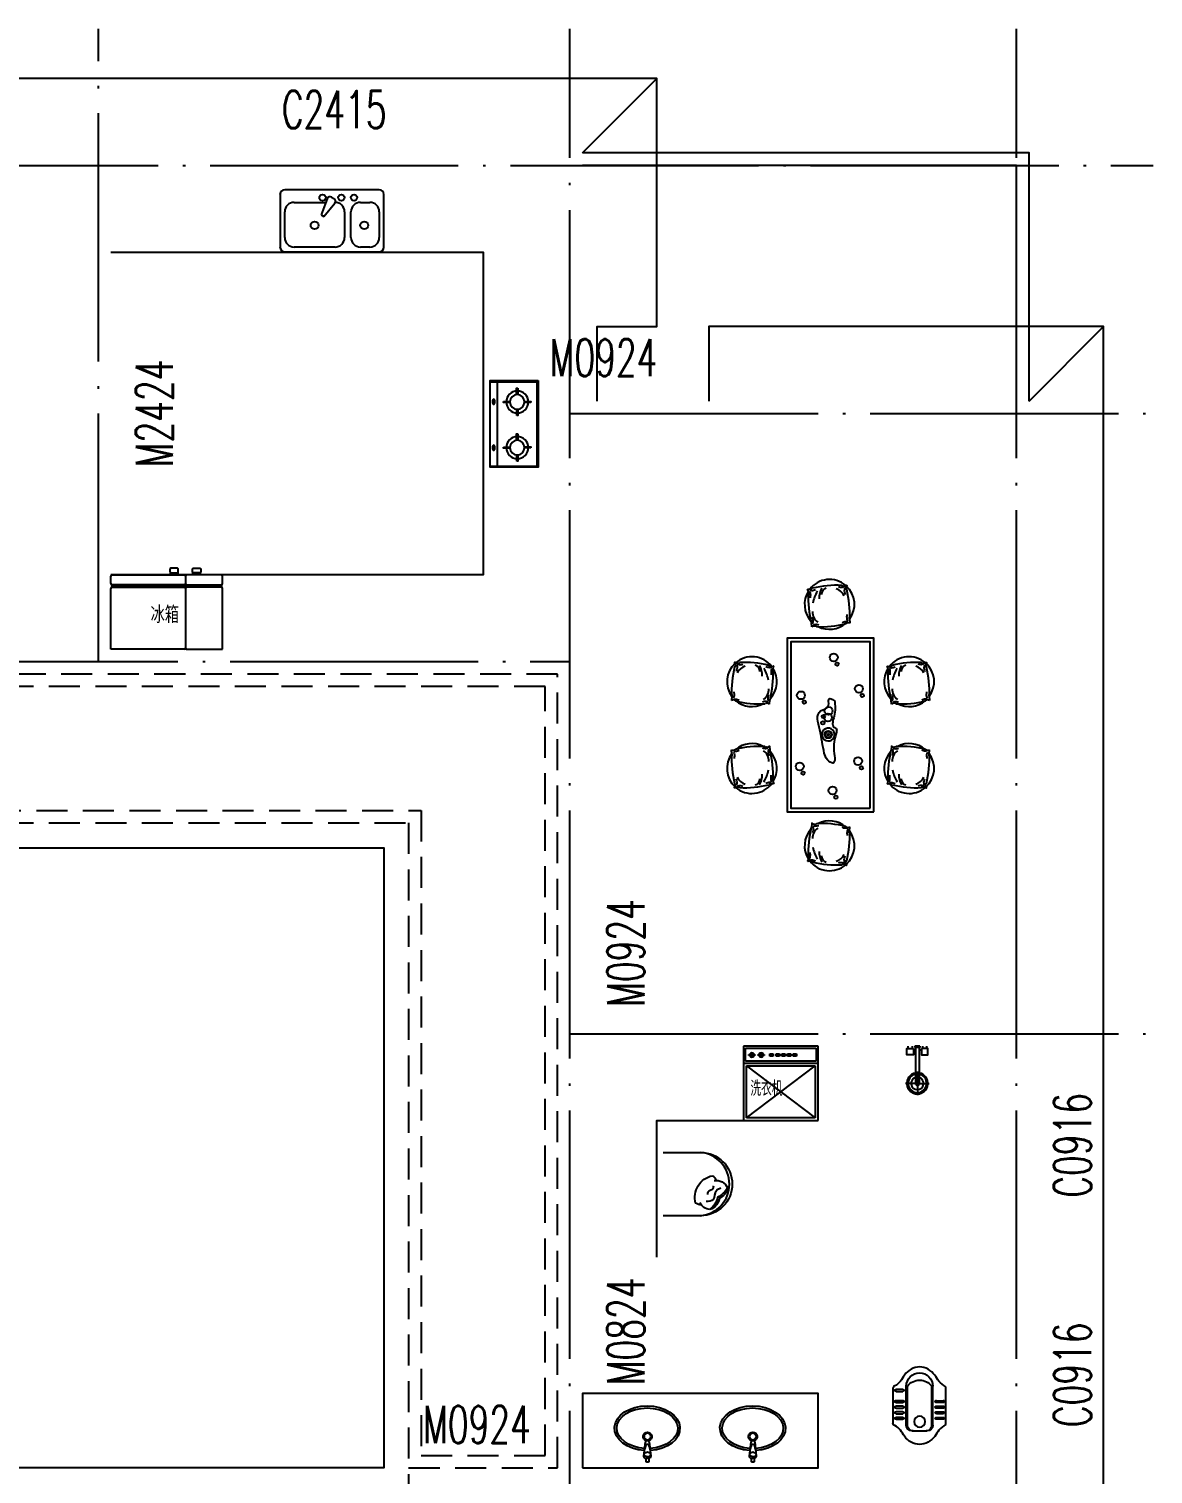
# Model space of a CAD drawing. Extents: x 14112 to 33812, y 15441 to 35841.
# Drawn here: x 24751 to 33812, y 24191 to 35841 of the extents above; entities that cross this region are included whole.
import ezdxf
from ezdxf.enums import TextEntityAlignment as Align

# ---------------------------------------------------------------- set-up
doc = ezdxf.new("R2010")
doc.units = 0
doc.header["$LTSCALE"] = 1000
doc.header["$MEASUREMENT"] = 0
doc.linetypes.add('DOTE', pattern=[2.42, 2, -0.2, 0.02, -0.2])
doc.linetypes.add('HIDDEN', pattern=[0.375, 0.25, -0.125])
for name, color, linetype in [('A-DOTE', 1, 'Continuous'), ('A-GROUND', 2, 'Continuous'), ('A-WALL', 4, 'Continuous'), ('A-WINDOW-TEXT', 7, 'Continuous'), ('A-家具', 254, 'Continuous'), ('A-洁具、厨具', 165, 'Continuous'), ('A-立面看线', 7, 'Continuous')]:
    doc.layers.add(name, color=color, linetype=linetype)
doc.styles.add('_TCH_WINDOW', font='SIMPLEX', dxfattribs={"height": 3.5, "bigfont": 'GBCBIG'})
doc.styles.get("Standard").update_dxf_attribs({"font": 'gbenor.shx', "bigfont": 'gbcbig.shx'})
doc.styles.add('黑体', font='simhei.ttf', dxfattribs={"width": 0.8})

# ---------------------------------------------------------------- blocks, each defined once
blk = doc.blocks.new('*U30')
at = {"color": 0}
for p, q in [((-450, 229), (-450, 290)), ((-440, 300), (140, 300)), ((90, 312), (28, 312)), ((90, 307), (28, 307)), ((150, 290), (150, 229)), ((150, 290), (150, 229)), ((440, 300), (160, 300)), ((210, 312), (273, 312)), ((210, 307), (273, 307)), ((450, 229), (450, 290)), ((-450, -300), (-450, 190)), ((145, 211), (-444, 211)), ((144, 206), (-443, 206)), ((140, 219), (-440, 219)), ((-440, 200), (140, 200)), ((150, 190), (150, -290)), ((150, 190), (150, -290)), ((155, 211), (444, 211)), ((156, 206), (443, 206)), ((160, 219), (440, 219)), ((440, 200), (160, 200)), ((450, -300), (450, 190)), ((140, -300), (-450, -300)), ((160, -300), (450, -300))]:
    blk.add_line(p, q, dxfattribs=at)
for points in [[(82, 353), (36, 353, 0.414214), (26, 343), (26, 326, 0.414214), (36, 316), (82, 316, 0.414214), (92, 326), (92, 343, 0.414214)], [(218, 353), (265, 353, -0.414214), (275, 343), (275, 326, -0.414214), (265, 316), (218, 316, -0.414214), (208, 326), (208, 343, -0.414214)]]:
    blk.add_lwpolyline(points, format="xyb", close=True, dxfattribs=at)
for centre, radius, start, end in [((-440, 290), 10, 90, 180), ((54, 309), 27.4, 157.0604, 198.6544), ((64, 309), 27.4, 341.3456, 22.9396), ((140, 290), 10, 0, 90), ((160, 290), 10, 90, 180), ((236, 309), 27.4, 157.0604, 198.6544), ((246, 309), 27.4, 341.3456, 22.9396), ((440, 290), 10, 0, 90), ((-440, 229), 10, 180, 270), ((-440, 190), 10, 90, 180), ((-430, 209), 13.7, 135.9951, 224.0049), ((140, 229), 10, 270, 0), ((140, 190), 10, 0, 90), ((131, 209), 13.7, 315.728, 44.272), ((160, 229), 10, 180, 270), ((160, 190), 10, 90, 180), ((169, 209), 13.7, 135.728, 224.272), ((440, 229), 10, 270, 0), ((430, 209), 13.7, 315.9951, 44.0049), ((440, 190), 10, 0, 90), ((140, -290), 10, 270, 0), ((160, -290), 10, 180, 270)]:
    blk.add_arc(centre, radius, start, end, dxfattribs=at)
at = {"color": 0, "style": '黑体', "width": 0.7}
blk.add_text('冰箱', height=120, dxfattribs=at).set_placement((-130, -77))
blk = doc.blocks.new('*U32')
at = {"color": 0}
for p, q in [((340, 184), (-340, 184)), ((-340, -194), (-340, 184)), ((340, -194), (340, 184)), ((340, -137), (-340, -137)), ((-210, -163), (-195, -163)), ((-210, -167), (-195, -167)), ((-195, -155), (-195, -155)), ((-195, -163), (-195, -157)), ((-195, -173), (-195, -167)), ((-195, -175), (-195, -175)), ((-191, -155), (-191, -155)), ((-191, -163), (-191, -157)), ((-191, -163), (-175, -163)), ((-191, -167), (-174, -167)), ((-191, -173), (-191, -167)), ((-191, -175), (-191, -175)), ((159, -163), (200, -163)), ((159, -165), (200, -165)), ((159, -165), (200, -165)), ((159, -167), (200, -167)), ((177, -175), (177, -155)), ((179, -175), (179, -155)), ((181, -175), (181, -155))]:
    blk.add_line(p, q, dxfattribs=at)
for points in [[(350, 194), (-350, 194), (-350, -194), (350, -194)], [(-194, 135), (-194, 87), (-185, 87), (-185, 135)], [(173, 135), (173, 87), (182, 87), (182, 135)], [(-300, 21), (-253, 21), (-253, 31), (-300, 31)], [(-81, 29), (-128, 29), (-128, 20), (-81, 20)], [(67, 21), (115, 21), (115, 31), (67, 31)], [(287, 29), (239, 29), (239, 20), (287, 20)], [(-187, -85), (-187, -37), (-196, -37), (-196, -85)], [(181, -85), (181, -37), (172, -37), (172, -85)]]:
    blk.add_lwpolyline(points, close=True, dxfattribs=at)
for centre, radius in [((-191, 25), 89.1), ((-191, 25), 59.1), ((177, 25), 89.1), ((177, 25), 59.1)]:
    blk.add_circle(centre, radius, dxfattribs=at)
for centre in [(-192, -165), (179, -165)]:
    blk.add_ellipse(centre, major_axis=(-20.6, 0), ratio=0.466667, dxfattribs=at)
for points, knots in [([(-195, -157), (-196, -158), (-196, -158), (-199, -158), (-201, -158), (-205, -159), (-206, -160), (-208, -161), (-209, -162), (-210, -162), (-210, -163), (-210, -163)], [4.849937, 4.849937, 4.849937, 4.849937, 4.96011, 4.96011, 5.278154, 5.278154, 5.596197, 5.596197, 5.820437, 5.820437, 5.918287, 5.918287, 5.918287, 5.918287]), ([(-210, -167), (-210, -167), (-210, -167), (-210, -167), (-210, -168), (-209, -168), (-208, -169), (-207, -170), (-205, -170), (-202, -172), (-200, -172), (-197, -172), (-196, -172), (-195, -173)], [6.596587, 6.596587, 6.596587, 6.596587, 6.599871, 6.599871, 6.758213, 6.758213, 6.916556, 6.916556, 7.241139, 7.241139, 7.565721, 7.565721, 7.716432, 7.716432, 7.716432, 7.716432]), ([(-175, -163), (-175, -163), (-175, -162), (-176, -161), (-177, -161), (-178, -160), (-179, -160), (-181, -159), (-183, -158), (-187, -158), (-189, -157), (-191, -157), (-191, -157), (-191, -157)], [9.78973, 9.78973, 9.78973, 9.78973, 9.926221, 9.926221, 10.107693, 10.107693, 10.289165, 10.289165, 10.607209, 10.607209, 10.925252, 10.925252, 10.929627, 10.929627, 10.929627, 10.929627]), ([(-191, -173), (-189, -173), (-187, -172), (-183, -172), (-182, -171), (-179, -170), (-178, -170), (-176, -168), (-175, -168), (-175, -167), (-174, -167), (-174, -167)], [7.91993, 7.91993, 7.91993, 7.91993, 8.214887, 8.214887, 8.539469, 8.539469, 8.801496, 8.801496, 9.01886, 9.01886, 9.11142, 9.11142, 9.11142, 9.11142]), ([(161, -165), (161, -165), (161, -166), (161, -166), (161, -167), (161, -167), (162, -168), (163, -168), (163, -169), (165, -170), (166, -170), (170, -172), (172, -172), (176, -173), (178, -173), (182, -173), (184, -172), (188, -172), (190, -171), (193, -170), (194, -170), (196, -168), (196, -168), (197, -167), (197, -167), (198, -166), (198, -166), (198, -165), (198, -165), (198, -164), (197, -164), (197, -163), (197, -162), (196, -161), (195, -161), (194, -160), (193, -160), (190, -159), (189, -158), (185, -158), (183, -157), (179, -157), (176, -157), (172, -158), (170, -158), (167, -159), (165, -160), (163, -161), (163, -162), (162, -163), (161, -163), (161, -164), (161, -164), (161, -165), (161, -165), (161, -165)], [0, 0, 0, 0, 0.158343, 0.158343, 0.316685, 0.316685, 0.475028, 0.475028, 0.633371, 0.633371, 0.957954, 0.957954, 1.282536, 1.282536, 1.607119, 1.607119, 1.931701, 1.931701, 2.256284, 2.256284, 2.518311, 2.518311, 2.735674, 2.735674, 2.917147, 2.917147, 3.098619, 3.098619, 3.280091, 3.280091, 3.461563, 3.461563, 3.643035, 3.643035, 3.824508, 3.824508, 4.00598, 4.00598, 4.324023, 4.324023, 4.642067, 4.642067, 4.96011, 4.96011, 5.278154, 5.278154, 5.596197, 5.596197, 5.820437, 5.820437, 6.044677, 6.044677, 6.209716, 6.209716, 6.283185, 6.283185, 6.283185, 6.283185])]:
    blk.add_open_spline(points, degree=3, knots=knots, dxfattribs=at)
blk = doc.blocks.new('*U31')
at = {"color": 0, "linetype": 'Continuous'}
for p, q in [((381, 250), (-381, 250)), ((-419, 212), (-419, -212)), ((-305, 148), (-50, 148)), ((-39, 177), (-87, 48)), ((-65, 35), (22, 141)), ((-3, 190), (15, 180)), ((229, 148), (305, 148)), ((419, -212), (419, 212)), ((-381, -136), (-381, 72)), ((-87, 48), (-65, 35)), ((102, 72), (102, -136)), ((152, -136), (152, 72)), ((381, 72), (381, -136)), ((25, -212), (-305, -212)), ((305, -212), (229, -212)), ((-381, -250), (381, -250))]:
    blk.add_line(p, q, dxfattribs=at)
for centre, radius in [((-76, 186), 25.4), ((76, 186), 25.4), ((178, 186), 25.4), ((-140, -37), 31.8), ((260, -37), 31.8)]:
    blk.add_circle(centre, radius, dxfattribs=at)
for centre, radius, start, end in [((-381, 212), 38.1, 90, 180), ((381, 212), 38.1, 0, 90), ((-305, 72), 76.2, 90, 180), ((-15, 168), 25.4, 60, 159.4623), ((3, 158), 25.4, 320.5377, 60), ((25, 72), 76.2, 0, 90), ((229, 72), 76.2, 90, 180), ((305, 72), 76.2, 0, 90), ((-381, -212), 38.1, 180, 270), ((-305, -136), 76.2, 180, 270), ((25, -136), 76.2, 270, 0), ((229, -136), 76.2, 180, 270), ((305, -136), 76.2, 270, 0), ((381, -212), 38.1, 270, 0)]:
    blk.add_arc(centre, radius, start, end, dxfattribs=at)
blk = doc.blocks.new('*U36')
at = {"color": 0, "linetype": 'ByBlock', "ltscale": 15}
for points in [[(-503, 732), (-503, 733)], [(-234, 795), (-199, 799)], [(-195, 763), (-195, 762)], [(195, 763), (195, 762)], [(234, 795), (199, 799)], [(503, 732), (503, 733)], [(-169, 491), (-169, 491), (-204, 488)], [(169, 491), (169, 491), (204, 488)], [(-791, 151), (-791, 151), (-827, 154)], [(791, 151), (791, 151), (827, 154)], [(-1125, -90), (-1125, -91)], [(1125, -90), (1125, -91)], [(-857, -153), (-821, -157)], [(-818, -121), (-818, -120)], [(818, -121), (818, -120)], [(857, -153), (821, -157)], [(-169, -491), (-169, -491), (-204, -488)], [(169, -491), (169, -491), (204, -488)], [(-503, -732), (-503, -733)], [(-234, -795), (-199, -799)], [(-195, -763), (-195, -762)], [(195, -763), (195, -762)], [(234, -795), (199, -799)], [(503, -732), (503, -733)]]:
    blk.add_lwpolyline(points, dxfattribs=at)
at = {"color": 0, "linetype": 'Continuous'}
for points in [[(-700, -350), (700, -350), (700, 350), (-700, 350)], [(-670, -320), (670, -320), (670, 320), (-670, 320)]]:
    blk.add_lwpolyline(points, close=True, dxfattribs=at)
at = {"color": 0, "linetype": 'ByBlock', "ltscale": 15}
for centre, radius in [((-387, 221), 13.5), ((-333, 248), 32.2), ((240, 239), 32.2), ((186, 212), 13.5), ((-527, -17), 32.2), ((-76, 19), 30.3), ((-76, 19), 26), ((-76, 19), 23.4), ((-76, 19), 6.06), ((18, 62), 13.5), ((62, 21), 32.2), ((69, 57), 13.5), ((114, 16), 32.2), ((546, -26), 32.2), ((-581, -44), 13.5), ((492, -53), 13.5), ((-290, -222), 32.2), ((293, -229), 32.2), ((-345, -249), 13.5), ((239, -256), 13.5)]:
    blk.add_circle(centre, radius, dxfattribs=at)
at = {"color": 0, "ltscale": 120}
for centre, start, end in [((-350, 634), 53.3334, 137.5618), ((350, 634), 42.4382, 126.6666), ((-350, 634), 139.6082, 232.578), ((-350, 634), 332.6405, 40.6948), ((350, 634), 139.3052, 207.3595), ((350, 634), 307.422, 40.3918), ((-350, 634), 237.6262, 311.9099), ((350, 634), 228.0901, 302.3738), ((-973, 8), 127.422, 220.3918), ((-973, 8), 48.0901, 122.3738), ((973, 8), 57.6262, 131.9099), ((973, 8), 319.6082, 52.578), ((-973, 8), 319.3052, 27.3595), ((973, 8), 152.6405, 220.6948), ((-973, 8), 222.4382, 306.6666), ((973, 8), 233.3334, 317.5618), ((-350, -634), 48.0901, 122.3738), ((350, -634), 57.6262, 131.9099), ((-350, -634), 127.422, 220.3918), ((-350, -634), 319.3052, 27.3595), ((350, -634), 152.6405, 220.6948), ((350, -634), 319.6082, 52.578), ((-350, -634), 222.4382, 306.6666), ((350, -634), 233.3334, 317.5618)]:
    blk.add_arc(centre, 201, start, end, dxfattribs=at)
at = {"color": 0, "linetype": 'ByBlock', "ltscale": 15}
for centre, radius, start, end in [((-532, 748), 32.8, 331.1613, 39.9508), ((235, 686), 740, 176.3631, 194.749), ((-376, 659), 103, 115.5209, 163.9239), ((-281, 57), 740, 86.3631, 104.749), ((-170, 783), 32.8, 151.1613, 219.9508), ((-911, 575), 740, 356.3631, 14.749), ((911, 575), 740, 165.251, 183.6369), ((170, 783), 32.8, 320.0492, 28.8387), ((281, 57), 740, 75.251, 93.6369), ((376, 659), 103, 16.0761, 64.4791), ((-235, 686), 740, 345.251, 3.6369), ((532, 748), 32.8, 140.0492, 208.8387), ((-435, 618), 48.4, 194.0472, 273.7214), ((435, 618), 48.4, 266.2786, 345.9528), ((-402, 697), 147, 237.407, 272.7549), ((-505, 477), 32.8, 331.1613, 39.9508), ((-301, 799), 305, 239.426, 258.5985), ((-393, 1203), 740, 266.3631, 284.749), ((-292, 603), 106, 269.5416, 322.8842), ((-144, 512), 32.8, 151.1613, 219.9508), ((144, 512), 32.8, 320.0492, 28.8387), ((393, 1203), 740, 255.251, 273.6369), ((292, 603), 106, 217.1158, 270.4584), ((301, 799), 305, 281.4015, 300.574), ((402, 697), 147, 267.2451, 302.593), ((505, 477), 32.8, 140.0492, 208.8387), ((-387, -44), 740, 165.251, 183.6369), ((-1128, 165), 32.8, 320.0492, 28.8387), ((-924, -157), 305, 101.4015, 120.574), ((-1015, -561), 740, 75.251, 93.6369), ((-914, 39), 106, 37.1158, 90.4584), ((-766, 130), 32.8, 140.0492, 208.8387), ((766, 130), 32.8, 331.1613, 39.9508), ((1015, -561), 740, 86.3631, 104.749), ((914, 39), 106, 89.5416, 142.8842), ((924, -157), 305, 59.426, 78.5985), ((1128, 165), 32.8, 151.1613, 219.9508), ((387, -44), 740, 356.3631, 14.749), ((-1025, -55), 147, 87.2451, 122.593), ((-1057, 24), 48.4, 86.2786, 165.9528), ((-1533, 67), 740, 345.251, 3.6369), ((-76, 19), 52, 160.5618, 5.2841), ((-76, 19), 52, 5.2841, 160.5618), ((1533, 67), 740, 176.3631, 194.749), ((1025, -55), 147, 57.407, 92.7549), ((1057, 24), 48.4, 14.0472, 93.7214), ((-1154, -106), 32.8, 320.0492, 28.8387), ((-999, -17), 103, 196.0761, 244.4791), ((999, -17), 103, 295.5209, 343.9239), ((1154, -106), 32.8, 151.1613, 219.9508), ((-904, 585), 740, 255.251, 273.6369), ((-792, -141), 32.8, 140.0492, 208.8387), ((792, -141), 32.8, 331.1613, 39.9508), ((904, 585), 740, 266.3631, 284.749), ((-505, -477), 32.8, 320.0492, 28.8387), ((-393, -1203), 740, 75.251, 93.6369), ((393, -1203), 740, 86.3631, 104.749), ((505, -477), 32.8, 151.1613, 219.9508), ((235, -686), 740, 165.251, 183.6369), ((-435, -618), 48.4, 86.2786, 165.9528), ((-402, -697), 147, 87.2451, 122.593), ((-301, -799), 305, 101.4015, 120.574), ((-292, -603), 106, 37.1158, 90.4584), ((-911, -575), 740, 345.251, 3.6369), ((-144, -512), 32.8, 140.0492, 208.8387), ((144, -512), 32.8, 331.1613, 39.9508), ((911, -575), 740, 176.3631, 194.749), ((292, -603), 106, 89.5416, 142.8842), ((301, -799), 305, 59.426, 78.5985), ((402, -697), 147, 57.407, 92.7549), ((435, -618), 48.4, 14.0472, 93.7214), ((-235, -686), 740, 356.3631, 14.749), ((-376, -659), 103, 196.0761, 244.4791), ((376, -659), 103, 295.5209, 343.9239), ((-532, -748), 32.8, 320.0492, 28.8387), ((-281, -57), 740, 255.251, 273.6369), ((-170, -783), 32.8, 140.0492, 208.8387), ((170, -783), 32.8, 331.1613, 39.9508), ((281, -57), 740, 266.3631, 284.749), ((532, -748), 32.8, 151.1613, 219.9508)]:
    blk.add_arc(centre, radius, start, end, dxfattribs=at)
for points, knots in [([(-506, 769), (-506, 771), (-505, 777), (-491, 760), (-479, 767), (-470, 772)], [0, 0, 0, 0, 8.024829, 21.050859, 61.733421, 61.733421, 61.733421, 61.733421]), ([(-493, 751), (-491, 746), (-485, 732), (-488, 717), (-491, 707)], [0, 0, 0, 0, 20.199903, 65.117816, 65.117816, 65.117816, 65.117816]), ([(-484, 757), (-479, 756), (-462, 750), (-445, 756), (-432, 761)], [0, 0, 0, 0, 20.94518, 77.547913, 77.547913, 77.547913, 77.547913]), ([(-217, 783), (-221, 781), (-237, 772), (-256, 775), (-269, 777)], [0, 0, 0, 0, 20.94518, 77.547913, 77.547913, 77.547913, 77.547913]), ([(-207, 778), (-208, 774), (-212, 759), (-205, 745), (-201, 735)], [0, 0, 0, 0, 20.199903, 65.117816, 65.117816, 65.117816, 65.117816]), ([(207, 778), (208, 774), (212, 759), (205, 745), (201, 735)], [0, 0, 0, 0, 20.199903, 65.117816, 65.117816, 65.117816, 65.117816]), ([(217, 783), (221, 781), (237, 772), (256, 775), (269, 777)], [0, 0, 0, 0, 20.94518, 77.547913, 77.547913, 77.547913, 77.547913]), ([(484, 757), (479, 756), (462, 750), (445, 756), (432, 761)], [0, 0, 0, 0, 20.94518, 77.547913, 77.547913, 77.547913, 77.547913]), ([(506, 769), (506, 771), (505, 777), (491, 760), (479, 767), (470, 772)], [0, 0, 0, 0, 8.024829, 21.050859, 61.733421, 61.733421, 61.733421, 61.733421]), ([(493, 751), (491, 746), (485, 732), (488, 717), (491, 707)], [0, 0, 0, 0, 20.199903, 65.117816, 65.117816, 65.117816, 65.117816]), ([(-440, 465), (-447, 466), (-458, 468), (-470, 454), (-475, 459), (-476, 461)], [0, 0, 0, 0, 30.857349, 48.406165, 58.315689, 58.315689, 58.315689, 58.315689]), ([(-466, 477), (-464, 481), (-461, 496), (-467, 510), (-471, 520)], [0, 0, 0, 0, 20.199903, 65.117816, 65.117816, 65.117816, 65.117816]), ([(-456, 471), (-452, 474), (-436, 482), (-417, 479), (-404, 477)], [0, 0, 0, 0, 20.94518, 77.547913, 77.547913, 77.547913, 77.547913]), ([(-194, 498), (-199, 500), (-216, 506), (-234, 500), (-247, 496)], [0, 0, 0, 0, 20.94518, 77.547913, 77.547913, 77.547913, 77.547913]), ([(-186, 505), (-187, 509), (-193, 523), (-189, 538), (-186, 548)], [0, 0, 0, 0, 20.199903, 65.117816, 65.117816, 65.117816, 65.117816]), ([(186, 505), (187, 509), (193, 523), (189, 538), (186, 548)], [0, 0, 0, 0, 20.199903, 65.117816, 65.117816, 65.117816, 65.117816]), ([(194, 498), (199, 500), (216, 506), (234, 500), (247, 496)], [0, 0, 0, 0, 20.94518, 77.547913, 77.547913, 77.547913, 77.547913]), ([(456, 471), (452, 474), (436, 482), (417, 479), (404, 477)], [0, 0, 0, 0, 20.94518, 77.547913, 77.547913, 77.547913, 77.547913]), ([(440, 465), (447, 466), (458, 468), (470, 454), (475, 459), (476, 461)], [0, 0, 0, 0, 30.857349, 48.406165, 58.315689, 58.315689, 58.315689, 58.315689]), ([(466, 477), (464, 481), (461, 496), (467, 510), (471, 520)], [0, 0, 0, 0, 20.199903, 65.117816, 65.117816, 65.117816, 65.117816]), ([(-1062, 177), (-1069, 176), (-1081, 174), (-1092, 188), (-1097, 183), (-1099, 181)], [0, 0, 0, 0, 30.857349, 48.406165, 58.315689, 58.315689, 58.315689, 58.315689]), ([(-1088, 166), (-1087, 161), (-1083, 146), (-1089, 132), (-1094, 122)], [0, 0, 0, 0, 20.199903, 65.117816, 65.117816, 65.117816, 65.117816]), ([(-1078, 171), (-1074, 168), (-1058, 160), (-1040, 163), (-1026, 165)], [0, 0, 0, 0, 20.94518, 77.547913, 77.547913, 77.547913, 77.547913]), ([(-817, 144), (-821, 142), (-838, 136), (-856, 142), (-869, 146)], [0, 0, 0, 0, 20.94518, 77.547913, 77.547913, 77.547913, 77.547913]), ([(-808, 137), (-810, 133), (-815, 119), (-811, 104), (-809, 94)], [0, 0, 0, 0, 20.199903, 65.117816, 65.117816, 65.117816, 65.117816]), ([(808, 137), (810, 133), (815, 119), (811, 104), (809, 94)], [0, 0, 0, 0, 20.199903, 65.117816, 65.117816, 65.117816, 65.117816]), ([(817, 144), (821, 142), (838, 136), (856, 142), (869, 146)], [0, 0, 0, 0, 20.94518, 77.547913, 77.547913, 77.547913, 77.547913]), ([(1078, 171), (1074, 168), (1058, 160), (1040, 163), (1026, 165)], [0, 0, 0, 0, 20.94518, 77.547913, 77.547913, 77.547913, 77.547913]), ([(1062, 177), (1069, 176), (1081, 174), (1092, 188), (1097, 183), (1099, 181)], [0, 0, 0, 0, 30.857349, 48.406165, 58.315689, 58.315689, 58.315689, 58.315689]), ([(1088, 166), (1087, 161), (1083, 146), (1089, 132), (1094, 122)], [0, 0, 0, 0, 20.199903, 65.117816, 65.117816, 65.117816, 65.117816]), ([(-1115, -109), (-1113, -104), (-1107, -90), (-1111, -75), (-1113, -65)], [0, 0, 0, 0, 20.199903, 65.117816, 65.117816, 65.117816, 65.117816]), ([(-1106, -115), (-1102, -114), (-1085, -108), (-1067, -114), (-1054, -119)], [0, 0, 0, 0, 20.94518, 77.547913, 77.547913, 77.547913, 77.547913]), ([(-830, -136), (-831, -132), (-834, -117), (-828, -103), (-823, -93)], [0, 0, 0, 0, 20.199903, 65.117816, 65.117816, 65.117816, 65.117816]), ([(830, -136), (831, -132), (834, -117), (828, -103), (823, -93)], [0, 0, 0, 0, 20.199903, 65.117816, 65.117816, 65.117816, 65.117816]), ([(1106, -115), (1102, -114), (1085, -108), (1067, -114), (1054, -119)], [0, 0, 0, 0, 20.94518, 77.547913, 77.547913, 77.547913, 77.547913]), ([(1115, -109), (1113, -104), (1107, -90), (1111, -75), (1113, -65)], [0, 0, 0, 0, 20.199903, 65.117816, 65.117816, 65.117816, 65.117816]), ([(-1129, -127), (-1128, -129), (-1127, -135), (-1114, -117), (-1101, -125), (-1092, -130)], [0, 0, 0, 0, 8.024829, 21.050859, 61.733421, 61.733421, 61.733421, 61.733421]), ([(-840, -141), (-844, -139), (-860, -130), (-878, -133), (-891, -134)], [0, 0, 0, 0, 20.94518, 77.547913, 77.547913, 77.547913, 77.547913]), ([(840, -141), (844, -139), (860, -130), (878, -133), (891, -134)], [0, 0, 0, 0, 20.94518, 77.547913, 77.547913, 77.547913, 77.547913]), ([(1129, -127), (1128, -129), (1127, -135), (1114, -117), (1101, -125), (1092, -130)], [0, 0, 0, 0, 8.024829, 21.050859, 61.733421, 61.733421, 61.733421, 61.733421]), ([(-440, -465), (-447, -466), (-458, -468), (-470, -454), (-475, -459), (-476, -461)], [0, 0, 0, 0, 30.857349, 48.406165, 58.315689, 58.315689, 58.315689, 58.315689]), ([(440, -465), (447, -466), (458, -468), (470, -454), (475, -459), (476, -461)], [0, 0, 0, 0, 30.857349, 48.406165, 58.315689, 58.315689, 58.315689, 58.315689]), ([(-466, -477), (-464, -481), (-461, -496), (-467, -510), (-471, -520)], [0, 0, 0, 0, 20.199903, 65.117816, 65.117816, 65.117816, 65.117816]), ([(-456, -471), (-452, -474), (-436, -482), (-417, -479), (-404, -477)], [0, 0, 0, 0, 20.94518, 77.547913, 77.547913, 77.547913, 77.547913]), ([(-194, -498), (-199, -500), (-216, -506), (-234, -500), (-247, -496)], [0, 0, 0, 0, 20.94518, 77.547913, 77.547913, 77.547913, 77.547913]), ([(-186, -505), (-187, -509), (-193, -523), (-189, -538), (-186, -548)], [0, 0, 0, 0, 20.199903, 65.117816, 65.117816, 65.117816, 65.117816]), ([(186, -505), (187, -509), (193, -523), (189, -538), (186, -548)], [0, 0, 0, 0, 20.199903, 65.117816, 65.117816, 65.117816, 65.117816]), ([(194, -498), (199, -500), (216, -506), (234, -500), (247, -496)], [0, 0, 0, 0, 20.94518, 77.547913, 77.547913, 77.547913, 77.547913]), ([(456, -471), (452, -474), (436, -482), (417, -479), (404, -477)], [0, 0, 0, 0, 20.94518, 77.547913, 77.547913, 77.547913, 77.547913]), ([(466, -477), (464, -481), (461, -496), (467, -510), (471, -520)], [0, 0, 0, 0, 20.199903, 65.117816, 65.117816, 65.117816, 65.117816]), ([(-506, -769), (-506, -771), (-505, -777), (-491, -760), (-479, -767), (-470, -772)], [0, 0, 0, 0, 8.024829, 21.050859, 61.733421, 61.733421, 61.733421, 61.733421]), ([(-493, -751), (-491, -746), (-485, -732), (-488, -717), (-491, -707)], [0, 0, 0, 0, 20.199903, 65.117816, 65.117816, 65.117816, 65.117816]), ([(-484, -757), (-479, -756), (-462, -750), (-445, -756), (-432, -761)], [0, 0, 0, 0, 20.94518, 77.547913, 77.547913, 77.547913, 77.547913]), ([(-217, -783), (-221, -781), (-237, -772), (-256, -775), (-269, -777)], [0, 0, 0, 0, 20.94518, 77.547913, 77.547913, 77.547913, 77.547913]), ([(-207, -778), (-208, -774), (-212, -759), (-205, -745), (-201, -735)], [0, 0, 0, 0, 20.199903, 65.117816, 65.117816, 65.117816, 65.117816]), ([(207, -778), (208, -774), (212, -759), (205, -745), (201, -735)], [0, 0, 0, 0, 20.199903, 65.117816, 65.117816, 65.117816, 65.117816]), ([(217, -783), (221, -781), (237, -772), (256, -775), (269, -777)], [0, 0, 0, 0, 20.94518, 77.547913, 77.547913, 77.547913, 77.547913]), ([(484, -757), (479, -756), (462, -750), (445, -756), (432, -761)], [0, 0, 0, 0, 20.94518, 77.547913, 77.547913, 77.547913, 77.547913]), ([(506, -769), (506, -771), (505, -777), (491, -760), (479, -767), (470, -772)], [0, 0, 0, 0, 8.024829, 21.050859, 61.733421, 61.733421, 61.733421, 61.733421]), ([(493, -751), (491, -746), (485, -732), (488, -717), (491, -707)], [0, 0, 0, 0, 20.199903, 65.117816, 65.117816, 65.117816, 65.117816])]:
    blk.add_open_spline(points, degree=3, knots=knots, dxfattribs=at)
blk.add_spline([(198, -33), (71, -29), (-16, -28), (-33, -48), (-58, -47), (-120, -33), (-190, -26), (-306, -20), (-280, 25), (-226, 50), (-37, 87), (114, 80), (159, 15), (212, 12), (201, -25), (189, -36)], degree=3, dxfattribs=at)
blk = doc.blocks.new('海龙工具_洗盆')
at = {"color": 0}
blk.add_lwpolyline([(10, -35), (10, -4, 0.376297), (-11, -4), (-11, -34, -0.272573)], format="xyb", close=True, dxfattribs=at)
for points in [[(-11, -27, 0.271653), (-29, -49), (-15, -165, 0.760816), (14, -165), (27, -49, 0.255599), (10, -28)], [(26, -62, 0.726092), (-27, -63)], [(-24, -94, 0.023079), (-8, -143, 0.427088), (7, -143, 0.023079), (22, -94)]]:
    blk.add_lwpolyline(points, format="xyb", dxfattribs=at)
blk.add_lwpolyline([(24, -71), (-1, -80), (-26, -71)], dxfattribs=at)
blk.add_circle((-1, -207), 27, dxfattribs=at)
blk.add_arc((-1, -207), 35.6, 105.7254, 73.6041, dxfattribs=at)
for major_axis, ratio, start_param, end_param in [((-264, -1), 0.685587, -1.488972, 4.621616), ((246, 1), 0.663308, 1.649511, 7.763959)]:
    blk.add_ellipse((-2, -274), major_axis=major_axis, ratio=ratio, start_param=start_param, end_param=end_param, dxfattribs=at)
blk = doc.blocks.new('*U68')
at = {"color": 0}
blk.add_lwpolyline([(0, 0), (1900, 0), (1900, -600), (0, -600)], close=True, dxfattribs=at)
for p in [(525, -46), (1375, -46)]:
    blk.add_blockref('海龙工具_洗盆', p, dxfattribs=at)
blk = doc.blocks.new('*U69')
at = {"color": 0}
for p, q in [((-300, 369), (-300, -232)), ((300, 369), (-300, 369)), ((-284, 248), (-284, 353)), ((-284, 353), (284, 353)), ((284, 353), (284, 248)), ((300, -232), (300, 369)), ((284, 248), (-284, 248)), ((-257, 292), (-257, 302)), ((-257, 302), (-210, 302)), ((-210, 292), (-257, 292)), ((-210, 302), (-210, 292)), ((-183, 292), (-183, 302)), ((-183, 302), (-136, 302)), ((-136, 292), (-183, 292)), ((-136, 302), (-136, 292)), ((-88, 288), (-88, 306)), ((-88, 306), (-61, 306)), ((-61, 288), (-88, 288)), ((-61, 306), (-61, 288)), ((-38, 288), (-38, 306)), ((-38, 306), (-11, 306)), ((-11, 288), (-38, 288)), ((-11, 306), (-11, 288)), ((7, 288), (7, 306)), ((7, 306), (34, 306)), ((34, 288), (7, 288)), ((34, 306), (34, 288)), ((52, 288), (52, 306)), ((52, 306), (79, 306)), ((79, 288), (52, 288)), ((79, 306), (79, 288)), ((99, 288), (99, 306)), ((99, 306), (126, 306)), ((126, 288), (99, 288)), ((126, 306), (126, 288)), ((-300, 232), (300, 232)), ((-277, 210), (277, 210)), ((-277, -210), (277, 210)), ((-277, 210), (277, -210)), ((-277, -210), (-277, 210)), ((277, 210), (277, -210)), ((-300, -232), (300, -232)), ((277, -210), (-277, -210))]:
    blk.add_line(p, q, dxfattribs=at)
for centre, start, end in [((-233, 297), 17.42, 162.58), ((-233, 297), 195.5721, 344.4279), ((-159, 297), 17.42, 162.58), ((-159, 297), 195.5721, 344.4279)]:
    blk.add_arc(centre, 17.4, start, end, dxfattribs=at)
blk.add_text('洗衣机', height=120, dxfattribs=at).set_placement((-246, -33))
blk = doc.blocks.new('*U70')
at = {"color": 0, "linetype": 'Continuous'}
blk.add_lwpolyline([(-267, 318), (-267, 619, -1), (243, 619), (243, 318)], format="xyb", dxfattribs=at)
blk.add_arc((-12, 595), 256, 5.4586, 174.5414, dxfattribs=at)
at = {"color": 0, "extrusion": (0, 0, -1)}
for centre, major_axis, start_param, end_param in [((56, 746), (69.1, -69.1), 2.170135, 3.540916), ((-2, 724), (-81.1, -81.1), 2.540982, 3.519172), ((-18, 675), (-51.9, -51.9), 1.368059, 2.02427), ((97, 753), (-128, -128), -1.037469, 0.573364), ((87, 660), (-78.1, -78.1), 2.435498, 3.625733), ((108, 695), (59.8, -59.8), 5.521851, 6.710867), ((53, 634), (74.2, -74.2), 5.568502, 6.052223)]:
    blk.add_ellipse(centre, major_axis=major_axis, ratio=1, start_param=start_param, end_param=end_param, dxfattribs=at)
at = {"color": 0, "linetype": 'Continuous', "ltscale": 3000, "extrusion": (0, 0, -1)}
for centre, major_axis, start_param, end_param in [((-76, 672), (134, -134), 4.450749, 5.037426), ((72, 615), (101, -101), 4.081289, 4.922055)]:
    blk.add_ellipse(centre, major_axis=major_axis, ratio=1, start_param=start_param, end_param=end_param, dxfattribs=at)
at = {"color": 0, "linetype": 'Continuous', "ltscale": 3000}
for points, knots in [([(3, 722), (13, 721), (38, 718), (42, 676), (65, 674), (72, 674)], [0, 0, 0, 0, 40.128513, 107.093014, 136.921512, 136.921512, 136.921512, 136.921512]), ([(22, 783), (27, 769), (40, 729), (123, 736), (127, 686), (129, 663)], [0, 0, 0, 0, 63.901092, 178.479302, 266.758183, 266.758183, 266.758183, 266.758183])]:
    blk.add_open_spline(points, degree=3, knots=knots, dxfattribs=at)
blk = doc.blocks.new('*U45')
at = {"color": 0, "ltscale": 3}
for p, q in [((269, 568), (269, 874)), ((373, 563), (373, 878)), ((382, 563), (382, 878)), ((578, 563), (578, 878)), ((587, 563), (587, 878)), ((616, 851), (669, 851)), ((669, 836), (616, 836)), ((695, 862), (695, 579)), ((344, 761), (291, 761)), ((291, 746), (344, 746)), ((344, 716), (291, 716)), ((291, 701), (344, 701)), ((616, 761), (669, 761)), ((669, 746), (616, 746)), ((616, 716), (669, 716)), ((669, 701), (616, 701)), ((344, 671), (291, 671)), ((291, 656), (344, 656)), ((344, 626), (291, 626)), ((291, 611), (344, 611)), ((616, 671), (669, 671)), ((669, 656), (616, 656)), ((616, 626), (669, 626)), ((669, 611), (616, 611)), ((542, 518), (418, 518))]:
    blk.add_line(p, q, dxfattribs=at)
blk.add_circle((480, 592), 44.6, dxfattribs=at)
for centre, radius, start, end in [((480, 878), 107, 0, 180), ((480, 805), 122, 36.6792, 143.3208), ((614, 844), 7.9, 73.7392, 286.2608), ((672, 844), 7.9, 253.7392, 106.2608), ((288, 754), 7.9, 73.7392, 286.2608), ((288, 709), 7.9, 73.7392, 286.2608), ((346, 754), 7.9, 253.7392, 106.2608), ((346, 709), 7.9, 253.7392, 106.2608), ((614, 754), 7.9, 73.7392, 286.2608), ((614, 709), 7.9, 73.7392, 286.2608), ((672, 754), 7.9, 253.7392, 106.2608), ((672, 709), 7.9, 253.7392, 106.2608), ((288, 664), 7.9, 73.7392, 286.2608), ((288, 619), 7.9, 73.7392, 286.2608), ((346, 664), 7.9, 253.7392, 106.2608), ((346, 619), 7.9, 253.7392, 106.2608), ((614, 664), 7.9, 73.7392, 286.2608), ((614, 619), 7.9, 73.7392, 286.2608), ((672, 664), 7.9, 253.7392, 106.2608), ((672, 619), 7.9, 253.7392, 106.2608), ((418, 563), 45, 180, 270), ((427, 563), 45, 180, 270), ((533, 563), 45, 270, 0), ((542, 563), 45, 270, 0)]:
    blk.add_arc(centre, radius, start, end, dxfattribs=at)
for points in [[(269, 874), (289, 887), (327, 911), (357, 973), (409, 1020), (480, 1039), (552, 1020), (602, 973), (632, 916), (664, 885), (693, 875), (695, 866), (695, 862)], [(269, 568), (289, 554), (327, 530), (357, 468), (409, 422), (480, 403), (552, 421), (602, 469), (632, 525), (664, 556), (693, 566), (695, 575), (695, 579)]]:
    blk.add_open_spline(points, degree=3, knots=[0, 0, 0, 0, 71.715686, 131.295623, 202.140786, 272.985949, 343.831112, 414.676275, 474.256212, 533.836148, 546.128646, 558.421144, 558.421144, 558.421144, 558.421144], dxfattribs=at)
blk = doc.blocks.new('A$C4C12256C')
at = {"color": 0}
for p, q in [((-300, 5, 0), (-300, 95, 0)), ((-300, 2, 0), (-300, -3, 0)), ((-305, 0, 0), (-395, 0, 0)), ((-303, 0, 0), (-298, 0, 0)), ((-300, -5, 0), (-300, -95, 0)), ((-295, 0, 0), (-205, 0, 0))]:
    blk.add_line(p, q, dxfattribs=at)
at = {"color": 0, "linetype": 'Continuous'}
for p, q in [((-10, 15), (-300, 15, 0)), ((-30, 32, 0), (-30, 15, 0)), ((-30, 32, 0), (-30, 15, 0)), ((0, 20), (-10, 20)), ((-10, -20), (-10, 20)), ((-5, -20), (-5, 20)), ((0, -20), (0, 20)), ((-10, -15), (-300, -15, 0)), ((-30, -15, 0), (-30, -32, 0)), ((-30, -15, 0), (-30, -32, 0)), ((0, -20), (-10, -20))]:
    blk.add_line(p, q, dxfattribs=at)
at = {"color": 0, "linetype": 'Continuous', "elevation": 0}
for points in [[(-18, 32), (-69, 32), (-69, 85), (-18, 85)], [(-18, -32), (-69, -32), (-69, -85), (-18, -85)]]:
    blk.add_lwpolyline(points, close=True, dxfattribs=at)
for points in [[(-18, 75), (0, 75)], [(0, 42), (-18, 42)], [(0, -42), (-18, -42)], [(-18, -75), (0, -75)]]:
    blk.add_lwpolyline(points, dxfattribs=at)
at = {"color": 0, "linetype": 'Continuous'}
blk.add_arc((-300, 0, 0), 85, 11.537, 348.463, dxfattribs=at)
at = {"color": 0}
for radius, start, end in [(75, 11.537, 348.463), (50, 17.4576, 342.5424), (15, 90, 270)]:
    blk.add_arc((-300, 0, 0), radius, start, end, dxfattribs=at)

msp = doc.modelspace()

# ---------------------------------------------------------------- linework, layer by layer
at = {"layer": 'A-DOTE', "linetype": 'DOTE'}
for p, q in [((25312, 30741), (25312, 35841)), ((29112, 15441), (29112, 35841)), ((32712, 15441), (32712, 35841)), ((14112, 34741), (33812, 34741)), ((29112, 32741), (33812, 32741)), ((19112, 30741), (29112, 30741)), ((29112, 27741), (33812, 27741))]:
    msp.add_line(p, q, dxfattribs=at)
at = {"layer": 'A-GROUND'}
for points in [[(29332, 32841), (29332, 33441), (29812, 33441), (29812, 35441), (20612, 35441), (20612, 31841), (21212, 31841)], [(29212, 34841), (29812, 35441)], [(24012, 18441), (23412, 18441), (23412, 17841), (33412, 17841), (33412, 33441), (30232, 33441), (30232, 32841)], [(32812, 32841), (33412, 33441)]]:
    msp.add_lwpolyline(points, dxfattribs=at)
at = {"layer": 'A-WALL'}
msp.add_lwpolyline([(32812, 32841), (32812, 34841), (29212, 34841)], dxfattribs=at)
msp.add_lwpolyline([(20612, 29241), (27612, 29241), (27612, 24241), (20612, 24241)], close=True, dxfattribs=at)
at = {"layer": 'A-家具'}
for points in [[(25412, 34041), (28412, 34041), (28412, 31441), (25412, 31441)], [(29812, 25941), (29812, 27041), (31112, 27041)]]:
    msp.add_lwpolyline(points, dxfattribs=at)
at = {"layer": 'A-立面看线'}
msp.add_lwpolyline([(32712, 32841), (32712, 34741), (29212, 34741)], dxfattribs=at)
at = {"layer": 'A-立面看线', "linetype": 'HIDDEN'}
for points in [[(19212, 30641), (19212, 24241), (20412, 24241), (20412, 29441), (27812, 29441), (27812, 24241), (29012, 24241), (29012, 30641)], [(19312, 30541), (19312, 24341), (20312, 24341), (20312, 29541), (27912, 29541), (27912, 24341), (28912, 24341), (28912, 30541)], [(20412, 29441), (27812, 29441), (27812, 24041), (20412, 24041)]]:
    msp.add_lwpolyline(points, close=True, dxfattribs=at)

# ---------------------------------------------------------------- block references
at = {"layer": 'A-家具'}
for name, p, rotation in [('*U36', (31212, 30229), 89.99999999999999), ('A$C4C12256C', (31912, 27641), 90.00000000000001), ('*U70', (29546, 26517), 270)]:
    msp.add_blockref(name, p, dxfattribs=dict(at, rotation=rotation))
at = {"layer": 'A-家具', "xscale": -1, "rotation": 180}
msp.add_blockref('*U68', (29212, 24241), dxfattribs=at)
at = {"layer": 'A-洁具、厨具'}
for name, p in [('*U31', (27194, 34295)), ('*U30', (25862, 31141)), ('*U69', (30812, 27273))]:
    msp.add_blockref(name, p, dxfattribs=at)
at = {"layer": 'A-洁具、厨具', "xscale": -1, "rotation": 270}
msp.add_blockref('*U32', (28662, 32657), dxfattribs=at)
at = {"layer": 'A-洁具、厨具', "xscale": -1}
msp.add_blockref('*U45', (32410, 24022), dxfattribs=at)

# ---------------------------------------------------------------- texts
at = {"layer": 'A-WINDOW-TEXT', "style": '_TCH_WINDOW', "width": 0.65}
for s, p in [('C2415', (27212, 35191)), ('M0924', (29382, 33191)), ('M0924', (28362, 24591))]:
    msp.add_text(s, height=300, dxfattribs=at).set_placement(p, align=Align.MIDDLE_CENTER)
for s, p in [('M2424', (25762, 32741)), ('M0924', (29562, 28391)), ('C0916', (33162, 26841)), ('M0824', (29562, 25341)), ('C0916', (33162, 24991))]:
    msp.add_text(s, height=300, rotation=90, dxfattribs=at).set_placement(p, align=Align.MIDDLE_CENTER)

doc.saveas('drawing.dxf')
